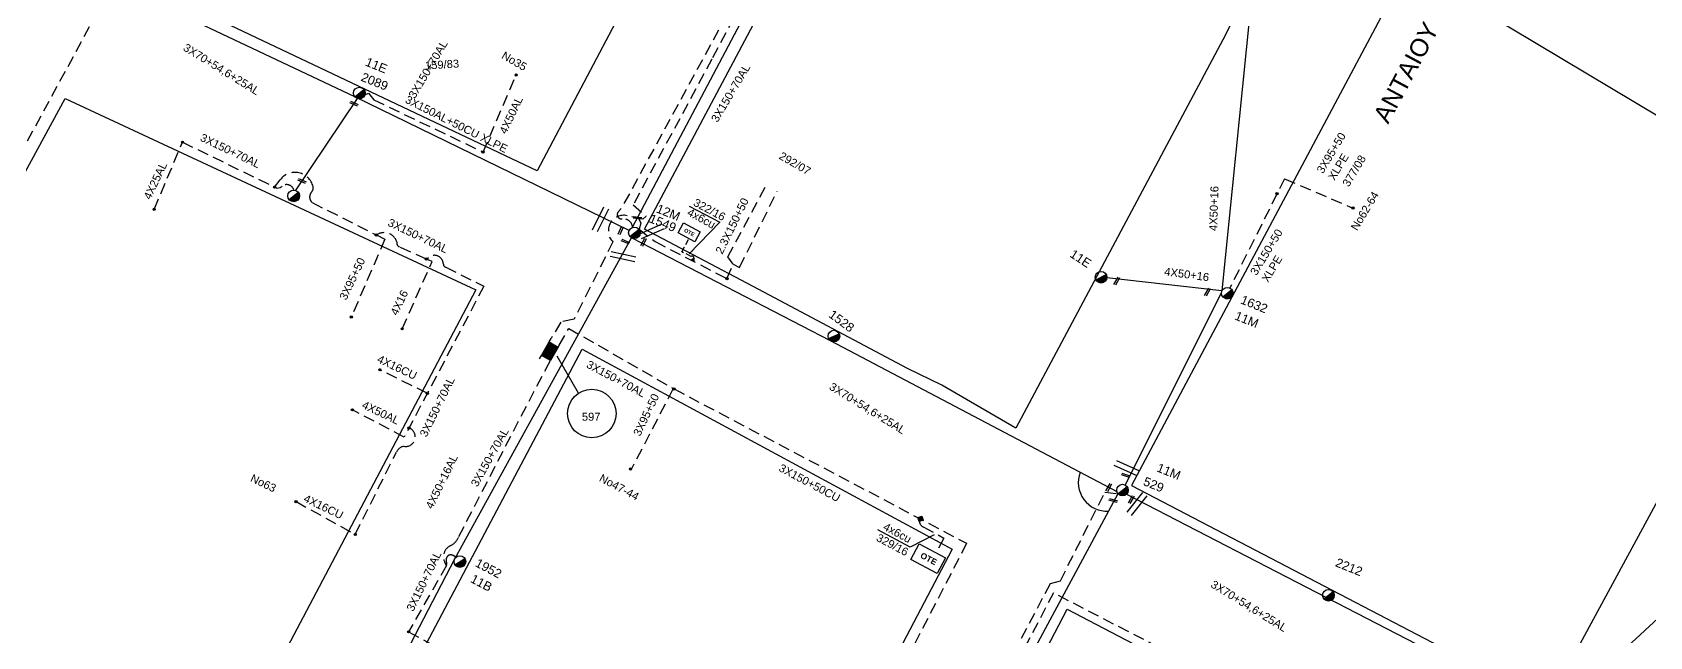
# Model space of a CAD drawing. Header units: millimetres. Extents: x 2101 to 3312, y 775 to 1363.
# Drawn here: x 2679.8 to 2861.7, y 1167 to 1235 of the extents above; entities that cross this region are included whole.
import ezdxf

# ---------------------------------------------------------------- set-up
doc = ezdxf.new("R2010")
doc.units = ezdxf.units.MM
doc.linetypes.add('DASHED', pattern=[19.05, 12.7, -6.35])
for name, color, linetype in [('Link Box 4 Διευθύνσεων', 7, 'Continuous'), ('Pillar OTE', 7, 'Continuous'), ('Άγνωστα', 7, 'Continuous'), ('Γέφυρες Εναέριου Δικτύου', 7, 'Continuous'), ('Γυμνά εναέρια ΧΤ (3Φ)   4x16CU', 7, 'Continuous'), ('Γυμνά εναέρια ΧΤ (3Φ)   4x50AL', 7, 'Continuous'), ('Γυμνά εναέρια ΧΤ και ΦΟΠ (3Φ)   4x50+16AL', 7, 'Continuous'), ('Εναέρια παροχή ΧΤ 4x16', 7, 'SYN_LINE'), ('Επιγραφές - Σχήματα', 7, 'Continuous'), ('Καλώδια ΧΤ   3x150+50CU', 7, 'DASHED'), ('Καλώδια ΧΤ   3x150+70AL', 7, 'DASHED'), ('Καλώδια ΧΤ   3x150AL+50CU', 7, 'DASHED'), ('Μηχανική τομή', 7, 'Continuous'), ('Στύλος ΦΜ', 7, 'Continuous'), ('Στύλος ΦΜ @ 1', 7, 'Continuous'), ('Συνδέσεις', 7, 'Continuous'), ('Συνεστραμμένα ΧΤ   3x70+54.6+25 AL', 7, 'SYN_LINE'), ('Τομή', 7, 'Continuous'), ('Υπόβαθρο ΔΕΗ', 7, 'Continuous'), ('Υπόγεια καλώδια Παροχών ΧΤ   4x6', 7, 'DASHED')]:
    doc.layers.add(name, color=color, linetype=linetype)
doc.styles.add('arial', font='arial.ttf')
doc.styles.get("Standard").update_dxf_attribs({"font": 'arial.ttf'})
doc.linetypes.add('SYN_LINE', pattern='A,0.5,-0.0001,["/\\/\\/\\/",Standard,S=0.1,R=0,X=0,Y=-0.05],-0.25', length=0.7501)
doc.dimstyles.new('ISO-25', dxfattribs={"dimtxt": 2.5, "dimasz": 2.5, "dimexe": 1.25, "dimexo": 0.625, "dimtad": 1, "dimtxsty": 'Standard', "dimcen": 2.5, "dimadec": 0, "dimazin": 0, "dimtfac": 1, "dimtmove": 0, "dimatfit": 3, "dimfxl": 1, "dimarcsym": 0})

# ---------------------------------------------------------------- blocks, each defined once
blk = doc.blocks.new('ΥΠΑΡΧΩΝ ΤΣΙΜΕΝΤΕΝΙΟΣ ΣΤΥΛΟΣ')
at = {"layer": 'Στύλος ΦΜ'}
blk.add_hatch(color=7, dxfattribs=at).paths.add_polyline_path([(-1.29, -2.28, 0.574793), (2.62, 0, 0.268822), (1.3, 2.27)])
at = {"layer": 'Στύλος ΦΜ', "color": 7}
blk.add_line((-1.29, -2.28), (1.3, 2.27), dxfattribs=at)
blk.add_circle((0, 0), 2.62, dxfattribs=at)
at = {"layer": 'Στύλος ΦΜ', "flags": 4}
for tag, p in [('ΑΡΙΘΜΟΣ', (-4.68, 8.05)), ('ΤΥΠΟΣ', (-4.91, 3.03))]:
    blk.add_attdef(tag, p, '', height=4, dxfattribs=at)
blk = doc.blocks.new('ΤΟΜΗ')
at = {"layer": 'Τομή', "ltscale": 40}
for p, q in [((-5.68, 0), (5.68, 0)), ((5.68, -2.33), (-5.68, -2.33))]:
    blk.add_line(p, q, dxfattribs=at)
blk = doc.blocks.new('ΜΗΧΑΝΙΚΗ ΤΟΜΗ')
at = {"layer": 'Μηχανική τομή', "ltscale": 40}
for p, q in [((-1.89, 0.78), (1.89, 0.78)), ((1.89, 0), (-1.89, 0))]:
    blk.add_line(p, q, dxfattribs=at)
blk = doc.blocks.new('LINK BOX 4 ΑΝΑΧΩΡΗΣΕΩΝ')
at = {"layer": 'Link Box 4 Διευθύνσεων', "ltscale": 40}
blk.add_hatch(color=256, dxfattribs=at).paths.add_polyline_path([(-3.54, 0), (-3.54, -4.67), (3.54, -4.67), (3.54, 0)])
for p, q in [((-3.54, 0), (-5.33, 0)), ((5.33, 0), (3.54, 0)), ((-3.54, -4.67), (-5.33, -4.67)), ((5.33, -4.67), (3.54, -4.67))]:
    blk.add_line(p, q, dxfattribs=at)
blk.add_lwpolyline([(-3.54, -4.67), (-3.54, 0), (3.54, 0), (3.54, -4.67)], close=True, dxfattribs=at)
blk = doc.blocks.new('_ΣΥΝΔΕΣΗ')
at = {"layer": 'Συνδέσεις', "linetype": 'SYN_LINE', "ltscale": 40}
blk.add_hatch(color=256, dxfattribs=at).paths.add_polyline_path([(0.5, -0.01, 1), (-0.5, -0.01, 1)])
at = {"layer": 'Συνδέσεις'}
blk.add_circle((0, -0.01), 0.5, dxfattribs=at)
blk = doc.blocks.new('PILLAR ΟΤΕ')
at = {"layer": 'Pillar OTE', "ltscale": 40}
blk.add_lwpolyline([(-3.31, 2.02), (3.39, 2.02), (3.39, -1.99), (-3.31, -1.99)], close=True, dxfattribs=at)
at = {"layer": 'Pillar OTE', "insert": (-1.81, 0.71), "char_height": 1.3575, "width": 109.961, "attachment_point": 1}
blk.add_mtext('{\\fArial|b1|i0|c161|p34;OTE}', dxfattribs=at)
blk = doc.blocks.new('TSONTA XT1')
at = {"ltscale": 40}
h = blk.add_hatch(color=256, dxfattribs=at)
h.dxf.hatch_style = 1
h.paths.add_polyline_path([(595.96, 2487.66), (597.07, 2488.77), (595.96, 2489.87), (594.85, 2488.77)])
blk.add_lwpolyline([(594.85, 2488.77), (595.96, 2489.87), (597.07, 2488.77), (595.96, 2487.66)], close=True, dxfattribs=at)

msp = doc.modelspace()

# ---------------------------------------------------------------- hatches: boundary and pattern name
at = {"layer": 'Pillar OTE', "ltscale": 40}
h = msp.add_hatch(color=256, dxfattribs=at)
h.dxf.hatch_style = 1
h.paths.add_polyline_path([(2754.18, 1209.21), (2754.18, 1209.63), (2753.86, 1209.36)])

# ---------------------------------------------------------------- linework, layer by layer
msp.add_lwpolyline([(2753.86, 1209.36), (2754.18, 1209.63), (2754.18, 1209.21), (2753.86, 1209.36)], dxfattribs=at)
at = {"layer": 'Άγνωστα', "color": 85, "linetype": 'SYN_LINE', "ltscale": 10}
msp.add_lwpolyline([(2716.29, 1227.54), (2709.3, 1217.17)], dxfattribs=at)
at = {"layer": 'Άγνωστα', "color": 85, "linetype": 'DASHED', "ltscale": 0.1}
for points in [[(2693.46, 1215.07), (2696.64, 1222.63)], [(2718.46, 1212.19), (2719.42, 1211.71), (2715.63, 1202.97)]]:
    msp.add_lwpolyline(points, dxfattribs=at)
at = {"layer": 'Άγνωστα', "color": 5, "linetype": 'DASHED', "ltscale": 0.1}
for points in [[(2758.61, 1208.92), (2758, 1209.72), (2762.32, 1217.83)], [(2758.61, 1208.92), (2759.31, 1208.54), (2763.54, 1217.11)], [(2747.99, 1213.99), (2748.2, 1213.52), (2748, 1212.84), (2749.82, 1211.44), (2757.89, 1207.28), (2758.61, 1208.92)]]:
    msp.add_lwpolyline(points, dxfattribs=at)
at = {"layer": 'Άγνωστα', "color": 173, "linetype": 'DASHED', "ltscale": 0.1}
for points in [[(2820.62, 1218.5), (2814.47, 1206.23)], [(2820.62, 1218.5), (2828.31, 1215.22)]]:
    msp.add_lwpolyline(points, dxfattribs=at)
at = {"layer": 'Άγνωστα', "color": 173}
for points in [[(2813.57, 1205.89), (2800.63, 1207.36)], [(2813.53, 1205.73), (2802.68, 1184.07)]]:
    msp.add_lwpolyline(points, dxfattribs=at)
at = {"layer": 'Άγνωστα', "color": 30, "linetype": 'DASHED', "ltscale": 0.1}
msp.add_lwpolyline([(2751.82, 1194.85), (2747.16, 1185.87)], dxfattribs=at)
at = {"layer": 'Άγνωστα', "color": 2, "linetype": 'DASHED', "ltscale": 0.1}
msp.add_lwpolyline([(2840.08, 1148.98), (2834.62, 1152.29), (2833.55, 1151.82), (2794.63, 1171.93), (2779.39, 1142.93), (2779.23, 1142.62), (2778.97, 1142.57, 0.403152), (2776.9, 1139.68), (2773.74, 1133.31, -0.39898), (2772.68, 1132.92), (2760.28, 1139.32)], format="xyb", dxfattribs=at)
at = {"layer": 'Γέφυρες Εναέριου Δικτύου'}
msp.add_arc((2800.65, 1184.36), 3.23, 159.4726, 273.0795, dxfattribs=at)
at = {"layer": 'Γυμνά εναέρια ΧΤ (3Φ)   4x16CU', "color": 85, "linetype": 'DASHED', "ltscale": 0.1}
for points in [[(2724.18, 1194.38), (2718.84, 1197.03)], [(2709.42, 1182.2), (2716.08, 1178.51)]]:
    msp.add_lwpolyline(points, dxfattribs=at)
at = {"layer": 'Γυμνά εναέρια ΧΤ (3Φ)   4x50AL', "color": 173, "ltscale": 40}
msp.add_lwpolyline([(2812.98, 1275.33), (2840.31, 1259.25), (2816.69, 1236.71), (2813.57, 1205.89)], dxfattribs=at)
at = {"layer": 'Γυμνά εναέρια ΧΤ (3Φ)   4x50AL', "color": 85, "linetype": 'DASHED', "ltscale": 0.1}
msp.add_lwpolyline([(2721.58, 1189.45), (2715.75, 1192.53)], dxfattribs=at)
at = {"layer": 'Γυμνά εναέρια ΧΤ (3Φ)   4x50AL', "color": 30, "linetype": 'DASHED', "ltscale": 0.1}
msp.add_lwpolyline([(2722.08, 1167.56), (2731.34, 1162.49)], dxfattribs=at)
at = {"layer": 'Γυμνά εναέρια ΧΤ και ΦΟΠ (3Φ)   4x50+16AL', "color": 30, "ltscale": 40}
msp.add_lwpolyline([(2701.03, 1125.48), (2712.88, 1148.08), (2727.27, 1175.76), (2747.17, 1211.86)], dxfattribs=at)
at = {"layer": 'Εναέρια παροχή ΧΤ 4x16', "color": 85, "linetype": 'DASHED', "ltscale": 0.1}
msp.add_lwpolyline([(2721.36, 1201.64), (2724.72, 1209.2), (2724.08, 1209.48)], dxfattribs=at)
at = {"layer": 'Επιγραφές - Σχήματα'}
msp.add_lwpolyline([(2741.2, 1194.39), (2738.8, 1198.56)], dxfattribs=at)
msp.add_circle((2742.69, 1192.11), 2.73, dxfattribs=at)
at = {"layer": 'Καλώδια ΧΤ   3x150+50CU', "color": 6, "ltscale": 0.1}
msp.add_lwpolyline([(2760.86, 1140.4), (2772.11, 1134.32, 0.515078), (2773.47, 1134.98), (2776.15, 1140.11), (2776.15, 1140.41, -0.363517), (2778.54, 1143.27), (2794.29, 1172.99), (2795.4, 1173.3), (2800.42, 1183.26), (2802.14, 1183.05)], format="xyb", dxfattribs=at)
at = {"layer": 'Καλώδια ΧΤ   3x150+70AL', "color": 85, "ltscale": 0.1}
for points in [[(2789.08, 1292.29), (2789.08, 1292.29), (2788.19, 1292.29, 0.57909), (2786.13, 1288.75), (2746, 1215.15), (2745.69, 1214.83, 0.708888), (2746.12, 1213.99, -0.428864), (2747.28, 1213.05, 0.92139)], [(2696.64, 1222.63), (2707.25, 1217.45), (2707.64, 1217.53), (2707.86, 1217.69, -0.530196), (2709.17, 1217.23, 0.74559)], [(2707.01, 1217.57), (2707.64, 1218.4, -0.632683), (2711.33, 1217.63, -0.250762), (2711.17, 1217.03, 0.417596), (2711.23, 1215.83), (2718.46, 1212.19)], [(2724.08, 1209.48), (2721.05, 1210.83, -0.358158), (2720.76, 1211.42, 0.494574), (2718.46, 1212.19, -0.64234)], [(2724.08, 1209.48), (2724.32, 1209.67, -0.478642), (2725.88, 1209.34, -0.11345), (2725.99, 1208.89, 0.345862), (2726.25, 1208.57), (2730.55, 1206.43), (2721.58, 1189.45)], [(2716.08, 1178.51), (2720.71, 1187.78, -0.229945), (2721.56, 1188.43, 0.928722), (2722.12, 1190.48, -11.906654)]]:
    msp.add_lwpolyline(points, format="xyb", dxfattribs=at)
at = {"layer": 'Καλώδια ΧΤ   3x150+70AL', "color": 5, "ltscale": 0.1}
msp.add_lwpolyline([(2788.59, 1291.51), (2788.59, 1291.51), (2788.03, 1291.37, 0.317182), (2786.72, 1289.83, 0.265533), (2787.04, 1289.13, -0.382294), (2787.13, 1288.75), (2774.78, 1266.73), (2764.96, 1248.35), (2756.21, 1231.97), (2747.34, 1215.59), (2748.79, 1214.3), (2748.43, 1213.96), (2746.67, 1214.36, 0.754082), (2745.07, 1211.42), (2740.69, 1202.71), (2739.21, 1202.39), (2738.12, 1200.56)], format="xyb", dxfattribs=at)
at = {"layer": 'Καλώδια ΧΤ   3x150+70AL', "color": 2, "linetype": 'Continuous', "ltscale": 0.1}
msp.add_lwpolyline([(2747.28, 1213.05), (2764.82, 1246.26), (2777.9, 1271), (2787.81, 1288.83)], dxfattribs=at)
at = {"layer": 'Καλώδια ΧΤ   3x150+70AL', "color": 85, "ltscale": 0.1}
msp.add_lwpolyline([(2730.46, 1221.51), (2734.18, 1230.19)], dxfattribs=at)
at = {"layer": 'Καλώδια ΧΤ   3x150+70AL', "color": 30, "ltscale": 0.1}
msp.add_lwpolyline([(2739.02, 1199.78), (2740.11, 1201.68), (2751.94, 1194.88)], dxfattribs=at)
for points in [[(2726.33, 1175), (2726.16, 1175.34, -0.422888), (2726.82, 1177.27, 0.199326), (2727.73, 1178.28), (2737.8, 1197.67)], [(2727.41, 1175.94), (2727.1, 1176.13, 0.692101), (2726.33, 1175.54, -0.150728), (2726.33, 1175), (2722.08, 1167.56)]]:
    msp.add_lwpolyline(points, format="xyb", dxfattribs=at)
at = {"layer": 'Καλώδια ΧΤ   3x150+70AL', "color": 27, "linetype": 'Continuous', "ltscale": 0.1}
msp.add_lwpolyline([(2801.88, 1183.08), (2779.4, 1141.36), (2767.33, 1116.15), (2760.44, 1104.02)], dxfattribs=at)
at = {"layer": 'Καλώδια ΧΤ   3x150AL+50CU', "color": 133, "ltscale": 0.1}
msp.add_lwpolyline([(2688.89, 1240.6), (2668.44, 1203.01), (2652.82, 1174.54), (2652.28, 1173.37), (2652.28, 1172.53), (2648.95, 1166.56), (2669.59, 1156.41), (2650.63, 1120.24), (2649.39, 1117.89), (2637.23, 1092.67), (2612.66, 1104.51), (2608.41, 1096.77), (2606.99, 1097.31), (2597.1, 1079.8), (2601.62, 1077.75)], dxfattribs=at)
at = {"layer": 'Καλώδια ΧΤ   3x150AL+50CU', "color": 85, "ltscale": 0.1}
msp.add_lwpolyline([(2717.16, 1227.96), (2717.58, 1228.13), (2718.16, 1227.4), (2730.46, 1221.51)], dxfattribs=at)
at = {"layer": 'Καλώδια ΧΤ   3x150AL+50CU', "color": 30, "ltscale": 0.1}
msp.add_lwpolyline([(2751.94, 1194.88), (2784.85, 1177.51), (2773.84, 1156.23), (2774.62, 1154.88), (2769.91, 1146.18), (2770.48, 1144.9, -0.371263), (2769.85, 1142.76, -0.059511), (2768.12, 1141.92), (2766.4, 1138.97), (2761.47, 1141.47)], format="xyb", dxfattribs=at)
at = {"layer": 'Συνεστραμμένα ΧΤ   3x70+54.6+25 AL', "color": 85, "ltscale": 10}
msp.add_lwpolyline([(2746.88, 1212.68), (2716.03, 1227.74), (2688.89, 1240.6)], dxfattribs=at)
at = {"layer": 'Συνεστραμμένα ΧΤ   3x70+54.6+25 AL', "color": 6, "linetype": 'SYN_LINE', "ltscale": 10}
msp.add_lwpolyline([(2851.33, 1158.63), (2880.8, 1185.84), (2904.77, 1228.57)], dxfattribs=at)
at = {"layer": 'Συνεστραμμένα ΧΤ   3x70+54.6+25 AL', "color": 27, "ltscale": 10}
msp.add_lwpolyline([(2801.78, 1183.31), (2769.53, 1200.28), (2747.24, 1211.83)], dxfattribs=at)
at = {"layer": 'Συνεστραμμένα ΧΤ   3x70+54.6+25 AL', "color": 6, "ltscale": 10}
msp.add_lwpolyline([(2802.84, 1183.02), (2850.1, 1158.62)], dxfattribs=at)
at = {"layer": 'Υπόβαθρο ΔΕΗ'}
for points in [[(2733.27, 1320.6), (2769.23, 1307.65), (2780.75, 1303.12), (2736.56, 1219.4), (2690.57, 1241.22), (2718.79, 1293.7), (2733.27, 1320.6)], [(2781.84, 1275.32), (2821.72, 1249.93), (2813.66, 1234.14), (2790.38, 1190.46), (2782.07, 1195.28), (2778.2, 1197.16), (2760.86, 1206.4), (2748.61, 1212.86), (2781.84, 1275.32)], [(2850.28, 1159.58), (2880.32, 1214.99), (2834.5, 1242.4), (2803.4, 1184), (2850.28, 1159.58)], [(2683.45, 1227.55), (2729.63, 1206.03), (2683.62, 1118.81), (2658.73, 1132.2), (2671.08, 1156.85), (2650.51, 1166.98), (2683.45, 1227.55)], [(2753.65, 1215.41), (2757.08, 1213.63)], [(2741.6, 1199.34), (2783.24, 1176.85), (2737.37, 1089.52), (2695.58, 1112.22), (2722.08, 1162.43), (2741.6, 1199.34)], [(2778.52, 1177.06), (2774.87, 1179.04)], [(2796.16, 1170.12), (2842.85, 1145.7), (2795.46, 1057.53), (2750.48, 1082.48), (2796.16, 1170.12)]]:
    msp.add_lwpolyline(points, dxfattribs=at)
at = {"layer": 'Υπόγεια καλώδια Παροχών ΧΤ   4x6', "color": 5, "linetype": 'DASHED', "ltscale": 0.05}
msp.add_lwpolyline([(2754.18, 1209.63, 0.674806), (2753.86, 1209.76), (2752.83, 1210.29), (2753.58, 1211.73)], format="xyb", dxfattribs=at)
at = {"layer": 'Υπόγεια καλώδια Παροχών ΧΤ   4x6', "color": 30, "linetype": 'DASHED', "ltscale": 0.1}
msp.add_lwpolyline([(2779.53, 1179.97, 0.263289), (2779.96, 1179.36), (2782.31, 1178.1), (2781.46, 1176.52)], format="xyb", dxfattribs=at)

# ---------------------------------------------------------------- block references
at = {"layer": 'Link Box 4 Διευθύνσεων', "xscale": 0.2499999999999999, "yscale": 0.2499999999999999, "zscale": 0.2499999999999999, "rotation": 239.9476032719716}
msp.add_blockref('LINK BOX 4 ΑΝΑΧΩΡΗΣΕΩΝ', (2738.47, 1198.82), dxfattribs=at)
at = {"layer": 'Pillar OTE'}
for p, xscale, yscale, zscale, rotation in [((2753.62, 1212.49), 0.3177596223522438, 0.3177596223522438, 0.3177596223522438, 332.0212385605063), ((2780.52, 1175.79), 0.5, 0.5, 0.5, 332.0000000000001)]:
    msp.add_blockref('PILLAR ΟΤΕ', p, dxfattribs=dict(at, xscale=xscale, yscale=yscale, zscale=zscale, rotation=rotation))
at = {"layer": 'Μηχανική τομή', "xscale": 0.2499999999999998, "yscale": 0.2499999999999998, "zscale": 0.2499999999999998}
for p, rotation in [((2715.9, 1226.86), 336.9760864292173), ((2710.04, 1218.18), 336.9760864292173), ((2747.83, 1214.21), 173.906244137888), ((2746.03, 1212.63), 65.67043925793742), ((2748.43, 1211.41), 242.6464852092652), ((2746.41, 1211.36), 336.9760864292173), ((2801.83, 1206.95), 61.36095322803067), ((2812.03, 1205.71), 61.36095322803067), ((2802.72, 1185.06), 343.2188670608963), ((2800.93, 1183.73), 61.36095322803067), ((2803.46, 1182.39), 61.36095322803067), ((2801.32, 1182.24), 343.2188670608963)]:
    msp.add_blockref('ΜΗΧΑΝΙΚΗ ΤΟΜΗ', p, dxfattribs=dict(at, rotation=rotation))
at = {"layer": 'Στύλος ΦΜ @ 1', "ltscale": 40}
ref = msp.add_blockref('ΥΠΑΡΧΩΝ ΤΣΙΜΕΝΤΕΝΙΟΣ ΣΤΥΛΟΣ', (2716.54, 1228.15), dxfattribs=dict(at, xscale=0.25, yscale=0.25, zscale=0.25, rotation=338.0348720893729))
ref.add_attrib('ΤΥΠΟΣ', '2089', (2716.63, 1229.57), dxfattribs={"layer": 'Στύλος ΦΜ', "height": 1, "rotation": 338.0349, "flags": 4})
ref.add_attrib('ΑΡΙΘΜΟΣ', '11E', (2717.12, 1231.27), dxfattribs={"layer": 'Στύλος ΦΜ', "height": 1, "rotation": 338.0349, "flags": 4})
at = {"layer": 'Στύλος ΦΜ @ 1', "ltscale": 40, "xscale": 0.25, "yscale": 0.25, "zscale": 0.25, "rotation": 338.0348720893729}
msp.add_blockref('ΥΠΑΡΧΩΝ ΤΣΙΜΕΝΤΕΝΙΟΣ ΣΤΥΛΟΣ', (2709.15, 1216.58), dxfattribs=at)
at = {"layer": 'Στύλος ΦΜ @ 1', "ltscale": 40}
ref = msp.add_blockref('ΥΠΑΡΧΩΝ ΤΣΙΜΕΝΤΕΝΙΟΣ ΣΤΥΛΟΣ', (2747.49, 1212.43), dxfattribs=dict(at, xscale=0.25, yscale=0.25, zscale=0.25, rotation=338.0348720893729))
ref.add_attrib('ΤΥΠΟΣ', '1549', (2749.04, 1213.66), dxfattribs={"layer": 'Στύλος ΦΜ', "height": 1, "rotation": 338.0349, "flags": 4})
ref.add_attrib('ΑΡΙΘΜΟΣ', '12M', (2749.85, 1214.76), dxfattribs={"layer": 'Στύλος ΦΜ', "height": 1, "rotation": 338.0349, "flags": 4})
ref = msp.add_blockref('ΥΠΑΡΧΩΝ ΤΣΙΜΕΝΤΕΝΙΟΣ ΣΤΥΛΟΣ', (2799.98, 1207.44), dxfattribs=dict(at, xscale=0.25, yscale=0.25, zscale=0.25, rotation=326.6990900005241))
ref.add_attrib('ΑΡΙΘΜΟΣ', '11E', (2796.37, 1209.8), dxfattribs={"layer": 'Στύλος ΦΜ', "height": 1, "rotation": 326.6991, "flags": 4})
ref = msp.add_blockref('ΥΠΑΡΧΩΝ ΤΣΙΜΕΝΤΕΝΙΟΣ ΣΤΥΛΟΣ', (2814.18, 1205.64), dxfattribs=dict(at, xscale=0.25, yscale=0.25, zscale=0.25, rotation=338.0348720893729))
ref.add_attrib('ΤΥΠΟΣ', '1632', (2815.58, 1204.52), dxfattribs={"layer": 'Στύλος ΦΜ', "height": 1, "rotation": 338.0349, "flags": 4})
ref.add_attrib('ΑΡΙΘΜΟΣ', '11M', (2814.92, 1202.72), dxfattribs={"layer": 'Στύλος ΦΜ', "height": 1, "rotation": 338.0349, "flags": 4})
ref = msp.add_blockref('ΥΠΑΡΧΩΝ ΤΣΙΜΕΝΤΕΝΙΟΣ ΣΤΥΛΟΣ', (2769.92, 1200.81), dxfattribs=dict(at, xscale=0.25, yscale=0.25, zscale=0.25, rotation=323.6704737165765))
ref.add_attrib('ΤΥΠΟΣ', '1528', (2769.24, 1203.03), dxfattribs={"layer": 'Στύλος ΦΜ', "height": 1, "rotation": 323.6705, "flags": 4})
ref = msp.add_blockref('ΥΠΑΡΧΩΝ ΤΣΙΜΕΝΤΕΝΙΟΣ ΣΤΥΛΟΣ', (2802.39, 1183.49), dxfattribs=dict(at, xscale=0.25, yscale=0.25, zscale=0.25, rotation=338.0348720893729))
ref.add_attrib('ΤΥΠΟΣ', '529', (2804.63, 1184.09), dxfattribs={"layer": 'Στύλος ΦΜ', "height": 1, "rotation": 338.0349, "flags": 4})
ref.add_attrib('ΑΡΙΘΜΟΣ', '11M', (2806.15, 1185.63), dxfattribs={"layer": 'Στύλος ΦΜ', "height": 1, "rotation": 338.0349, "flags": 4})
ref = msp.add_blockref('ΥΠΑΡΧΩΝ ΤΣΙΜΕΝΤΕΝΙΟΣ ΣΤΥΛΟΣ', (2727.85, 1175.46), dxfattribs=dict(at, xscale=0.2499999999999999, yscale=0.2499999999999999, zscale=0.2499999999999999, rotation=332.1162570386498))
ref.add_attrib('ΤΥΠΟΣ', '1952', (2729.47, 1174.98), dxfattribs={"layer": 'Στύλος ΦΜ', "height": 1, "rotation": 332.1163, "flags": 4})
ref.add_attrib('ΑΡΙΘΜΟΣ', '11B', (2728.94, 1173.2), dxfattribs={"layer": 'Στύλος ΦΜ', "height": 1, "rotation": 332.1163, "flags": 4})
ref = msp.add_blockref('ΥΠΑΡΧΩΝ ΤΣΙΜΕΝΤΕΝΙΟΣ ΣΤΥΛΟΣ', (2825.56, 1171.67), dxfattribs=dict(at, xscale=0.25, yscale=0.25, zscale=0.25, rotation=338.0348720893729))
ref.add_attrib('ΤΥΠΟΣ', '2212', (2826.25, 1174.96), dxfattribs={"layer": 'Στύλος ΦΜ', "height": 1, "rotation": 338.0349, "flags": 4})
at = {"layer": 'Συνδέσεις', "xscale": 0.25, "yscale": 0.25, "zscale": 0.25}
for p in [(2734.18, 1230.19), (2696.64, 1222.63), (2730.46, 1221.51), (2707.01, 1217.57), (2819.78, 1216.83), (2693.46, 1215.07), (2828.31, 1215.22), (2718.46, 1212.19), (2724.08, 1209.48), (2757.89, 1207.28), (2715.63, 1202.97), (2721.36, 1201.64), (2718.84, 1197.03), (2724.18, 1194.38), (2751.94, 1194.88), (2715.75, 1192.53), (2722.12, 1190.48), (2747.04, 1185.87), (2709.42, 1182.2), (2716.08, 1178.51), (2722.08, 1167.56)]:
    msp.add_blockref('_ΣΥΝΔΕΣΗ', p, dxfattribs=at)
at = {"layer": 'Συνδέσεις', "xscale": 0.3075184835441075, "yscale": 0.3075184835441075, "zscale": 0.3075184835441075, "rotation": 333.5759304358639}
msp.add_blockref('TSONTA XT1', (2274.97, 576.45), dxfattribs=at)
at = {"layer": 'Τομή'}
for p, xscale, yscale, zscale, rotation in [((2743.41, 1214.06), 0.2499999999999992, 0.2499999999999992, 0.2499999999999992, 63.92527585464531), ((2749.3, 1212.86), 0.2499999999999991, 0.2499999999999991, 0.2499999999999991, 23.68370520784518), ((2746.14, 1209.46), 0.2499999999999991, 0.2499999999999991, 0.2499999999999991, 168.0831945965833), ((2803, 1186.23), 0.2499999999999991, 0.2499999999999991, 0.2499999999999991, 335.8556026246242), ((2803.79, 1182.12), 0.2499999999999992, 0.2499999999999992, 0.2499999999999992, 51.48714911131681)]:
    msp.add_blockref('ΤΟΜΗ', p, dxfattribs=dict(at, xscale=xscale, yscale=yscale, zscale=zscale, rotation=rotation))

# ---------------------------------------------------------------- texts
at = {"layer": 'Άγνωστα', "ltscale": 40, "char_height": 0.9, "width": 69.1904, "attachment_point": 1, "style": 'arial'}
for s, insert, rotation in [('159/83', (2723.89, 1231.68), 3.6762), ('No35', (2732.9, 1232.89), 329.8866), ('3X95+50\\PXLPE', (2824.17, 1219.49), 58.8435), ('292/07', (2764.11, 1221.59), 329.8866), ('377/08', (2827.07, 1217.99), 58.8435), ('4X25AL', (2692.22, 1216.47), 64.5629), ('4X50+16', (2812.13, 1212.65), 88.1252), ('2.3X150+50', (2756.56, 1210.35), 63.7984), ('No62-64', (2828.01, 1213.06), 58.8435), ('3X150+50\\PXLPE', (2816.7, 1208.03), 58.8435), ('3X95+50', (2714.25, 1205.17), 64.5629), ('4X50+16', (2807.17, 1208.55), 352.2514), ('3X95+50', (2747.31, 1189.87), 64.5629), ('No63', (2704.58, 1185.33), 334.4059)]:
    msp.add_mtext(s, dxfattribs=dict(at, insert=insert, rotation=rotation))
at = {"layer": 'Γυμνά εναέρια ΧΤ (3Φ)   4x16CU', "ltscale": 40, "char_height": 0.9, "width": 69.1904, "attachment_point": 1, "rotation": 334.4059, "style": 'arial'}
for insert in [(2718.84, 1198.74), (2710.56, 1183.06)]:
    msp.add_mtext('4X16CU', dxfattribs=dict(at, insert=insert))
at = {"layer": 'Γυμνά εναέρια ΧΤ (3Φ)   4x50AL', "ltscale": 40, "char_height": 0.9, "width": 69.1904, "attachment_point": 1, "style": 'arial'}
for insert, rotation in [((2732.24, 1223.85), 64.5629), ((2717.13, 1193.58), 334.4059)]:
    msp.add_mtext('4X50AL', dxfattribs=dict(at, insert=insert, rotation=rotation))
at = {"layer": 'Γυμνά εναέρια ΧΤ και ΦΟΠ (3Φ)   4x50+16AL', "ltscale": 40, "insert": (2723.94, 1181.69), "char_height": 0.9, "width": 69.1904, "attachment_point": 1, "rotation": 63.8716, "style": 'arial'}
msp.add_mtext('4X50+16AL', dxfattribs=at)
at = {"layer": 'Εναέρια παροχή ΧΤ 4x16', "ltscale": 40, "insert": (2719.99, 1203.45), "char_height": 0.9, "width": 69.1904, "attachment_point": 1, "rotation": 64.5629, "style": 'arial'}
msp.add_mtext('4X16', dxfattribs=at)
at = {"layer": 'Επιγραφές - Σχήματα', "ltscale": 40, "insert": (2830.51, 1225.53), "char_height": 2, "width": 28.8889, "attachment_point": 1, "rotation": 61.8474, "style": 'arial'}
msp.add_mtext('ANTAIOY', dxfattribs=at)
at = {"layer": 'Επιγραφές - Σχήματα', "insert": (2741.57, 1192.2), "char_height": 0.9, "width": 8.5591, "attachment_point": 1}
msp.add_mtext('597', dxfattribs=at)
at = {"layer": 'Καλώδια ΧΤ   3x150+70AL', "ltscale": 40, "char_height": 0.9, "width": 69.1904, "attachment_point": 1, "style": 'arial'}
for s, insert, rotation in [('3X150+70AL', (2722.01, 1227.92), 59.2045), ('3X150+70AL', (2756.05, 1225.24), 59.2045), ('3X150+70AL', (2698.93, 1223.64), 334.4059), ('3X150+70AL', (2720.04, 1214.08), 334.4059), ('3X150+70AL', (2742.42, 1198.13), 331.8905), ('3X150+70AL', (2723.28, 1189.78), 63.8716), ('3X150+70AL', (2729.03, 1184.22), 60.7199), ('No47-44', (2743.86, 1185.35), 331.8905), ('3X150+70AL', (2721.79, 1170.17), 63.8716)]:
    msp.add_mtext(s, dxfattribs=dict(at, insert=insert, rotation=rotation))
at = {"layer": 'Καλώδια ΧΤ   3x150+70AL', "ltscale": 40, "char_height": 0.9, "attachment_point": 1, "rotation": 331.8905, "style": 'arial'}
for s, insert in [('322/16', (2754.45, 1216.34)), ('4x6cu', (2753.75, 1215.24))]:
    msp.add_mtext_dynamic_manual_height_columns(s, width=1.8, gutter_width=12.5, heights=[0.118], dxfattribs=dict(at, insert=insert))
at = {"layer": 'Καλώδια ΧΤ   3x150AL+50CU', "ltscale": 40, "char_height": 0.9, "width": 69.1904, "attachment_point": 1, "style": 'arial'}
for s, insert, rotation in [('3X150AL+50CU XLPE', (2722.01, 1227.92), 333.193), ('3X150+50CU', (2764.06, 1186.49), 331.8905)]:
    msp.add_mtext(s, dxfattribs=dict(at, insert=insert, rotation=rotation))
at = {"layer": 'Καλώδια ΧΤ   3x150AL+50CU', "ltscale": 40, "char_height": 0.9, "attachment_point": 1, "rotation": 331.8905, "style": 'arial'}
for s, insert in [('4x6cu', (2775.8, 1179.88)), ('329/16', (2775.03, 1178.65))]:
    msp.add_mtext_dynamic_manual_height_columns(s, width=1.8, gutter_width=12.5, heights=[0.118], dxfattribs=dict(at, insert=insert))
at = {"layer": 'Συνεστραμμένα ΧΤ   3x70+54.6+25 AL', "ltscale": 40, "char_height": 0.9, "width": 69.1904, "attachment_point": 1, "rotation": 328.3178, "style": 'arial'}
for insert in [(2697.11, 1233.78), (2769.78, 1195.65), (2812.7, 1173.41)]:
    msp.add_mtext('3X70+54,6+25AL', dxfattribs=dict(at, insert=insert))

# ---------------------------------------------------------------- leaders
at = {"layer": 'Επιγραφές - Σχήματα', "ltscale": 40}
for points in [[(2753.66, 1210.06), (2757.08, 1213.63)], [(2781.21, 1178.48), (2778.52, 1177.06)]]:
    msp.add_leader(points, dimstyle='ISO-25', override={"dimasz": 0.5, "dimtad": 0}, dxfattribs=at)

doc.saveas('drawing.dxf')
